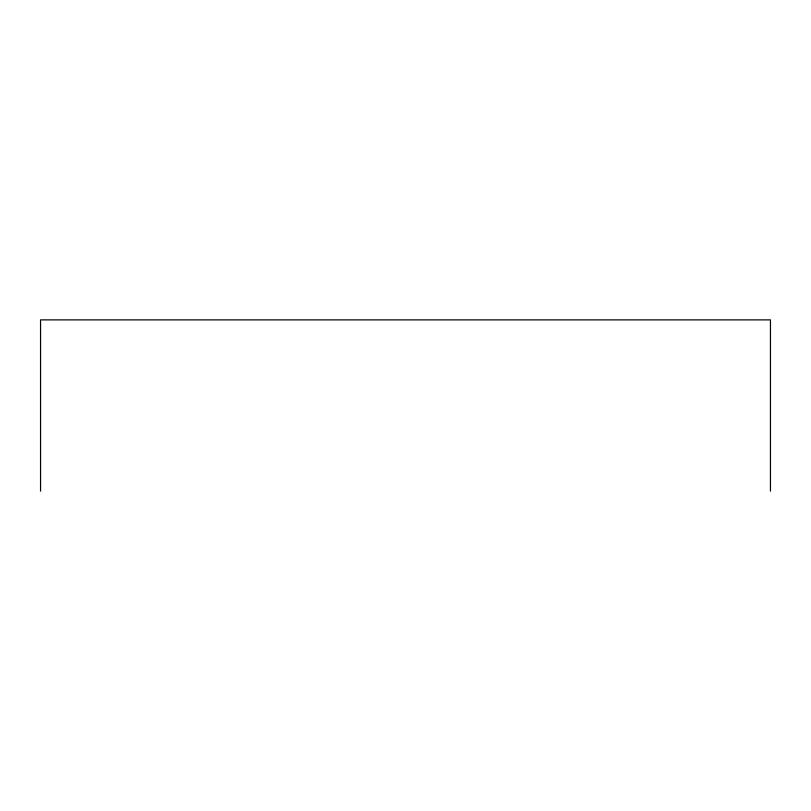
<?xml version="1.0" encoding="UTF-8"?>
<svg xmlns="http://www.w3.org/2000/svg" width="811" height="811" viewBox="0 0 811 811"><rect width="100%" height="100%" fill="white"/><g stroke="black" fill="none" stroke-linecap="round" stroke-linejoin="round"><path stroke-width="1.22" d="M770.45 491.121L770.45 319.879L40.55 319.879L40.55 491.121"/></g></svg>
